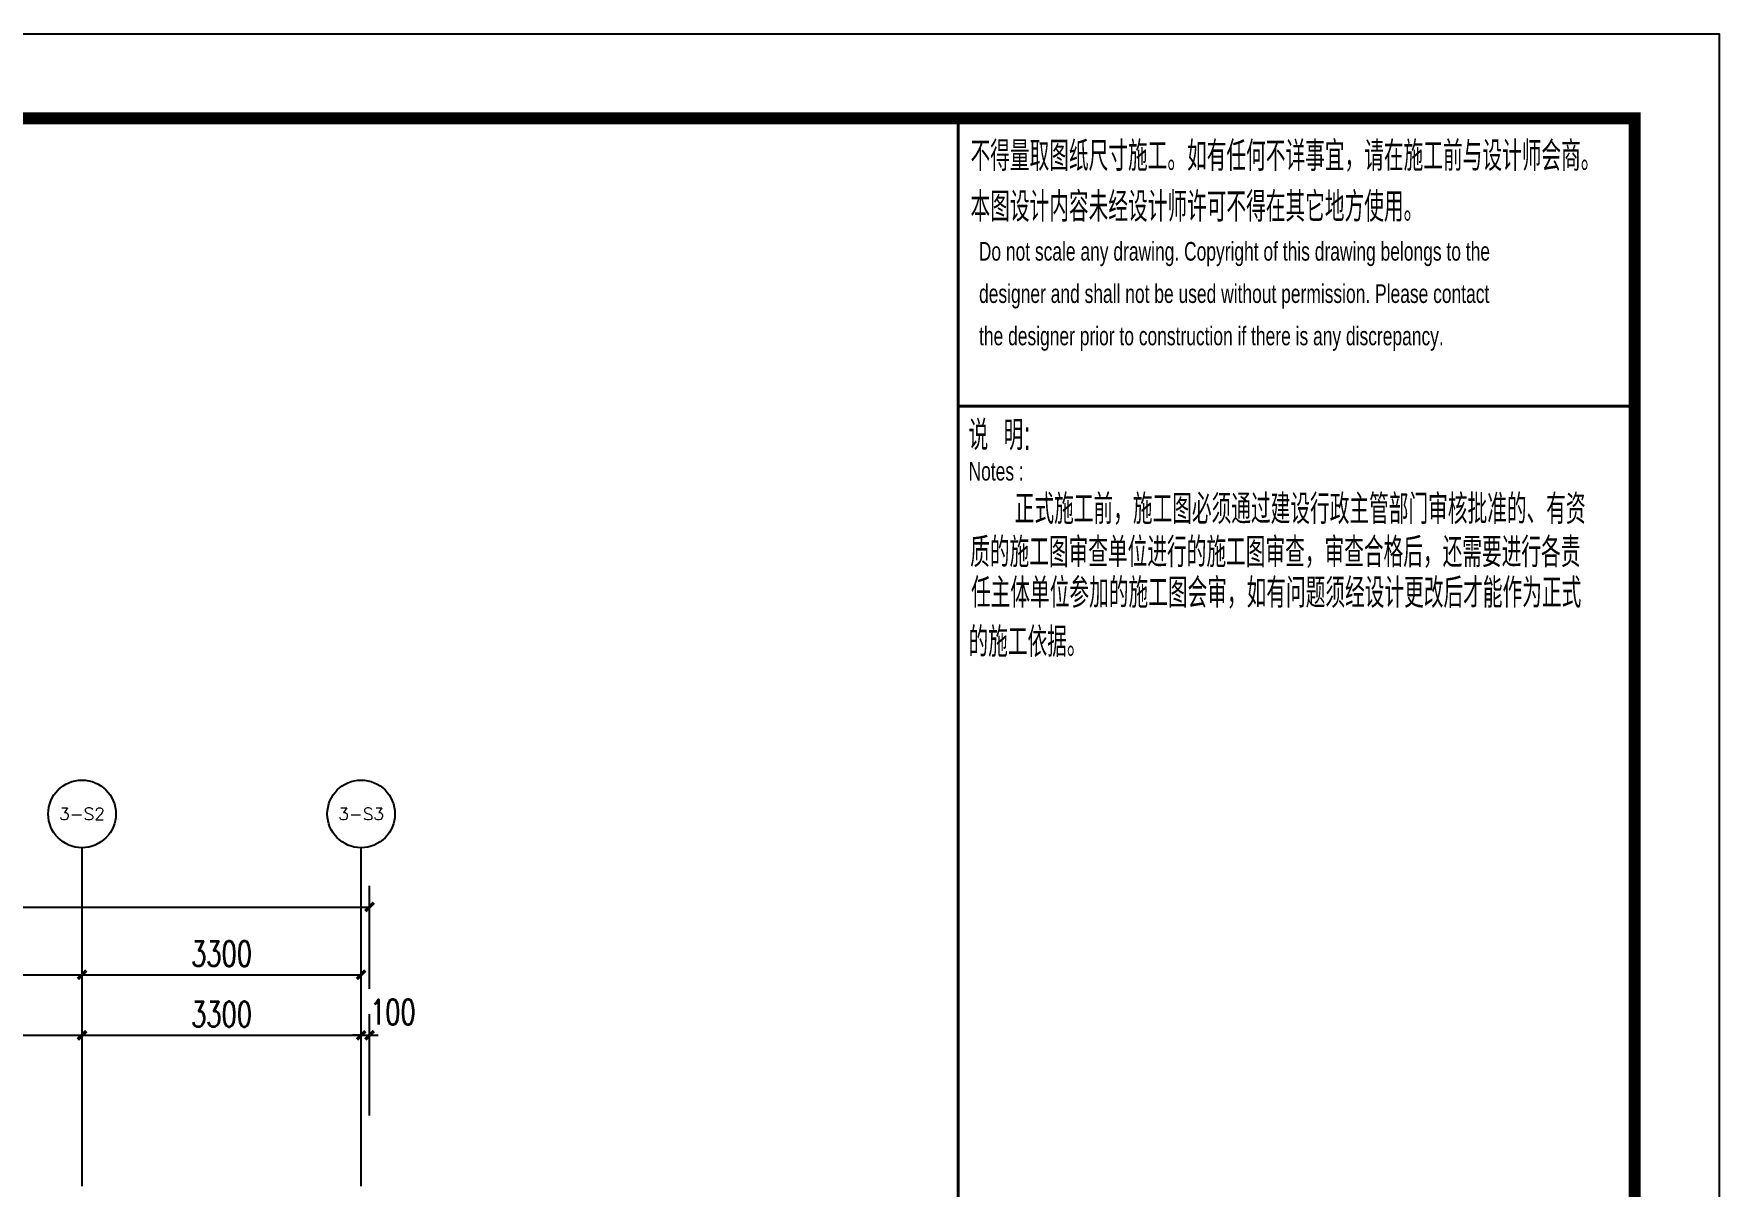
# Model space of a CAD drawing. Extents: x -59851 to 653804, y -249523 to 437614.
# Drawn here: x 10515 to 30444, y 221959 to 235577 of the extents above; entities that cross this region are included whole.
import ezdxf
from ezdxf.enums import TextEntityAlignment as Align

# ---------------------------------------------------------------- set-up
doc = ezdxf.new("R2010")
doc.units = 0
doc.header["$LTSCALE"] = 1000
doc.header["$MEASUREMENT"] = 0
for name, color, linetype in [('A-第三道尺寸线', 105, 'Continuous'), ('AXIS', 3, 'Continuous'), ('AXIS_TEXT', 7, 'Continuous'), ('LABEL_FIXBOX_PM', 7, 'Continuous'), ('LABEL_FIXTXT_PM', 3, 'Continuous'), ('LABEL_TXT_PM', 1, 'Continuous')]:
    doc.layers.add(name, color=color, linetype=linetype)
doc.styles.add('_TCH_AXIS', font='COMPLEX', dxfattribs={"bigfont": 'GBCBIG'})
doc.styles.add('_TCH_DIM_T3', font='SIMPLEX.shx', dxfattribs={"width": 0.705882, "bigfont": 'GBCBIG.shx'})
doc.styles.add('COMPLEX', font='COMPLEX')
doc.styles.add('LABEL_FIXTXT_PM', font='pm_njadri_r.shx', dxfattribs={"width": 0.7, "bigfont": 'pm_njadri_hztxt.shx'})
doc.styles.add('LABEL_TXT_PM', font='pm_njadri_romans1.shx', dxfattribs={"width": 0.7, "bigfont": 'pm_njadri_hztxt.shx'})
doc.dimstyles.new('_TCH_ARCH&&100', dxfattribs={"dimtxt": 297.5, "dimasz": 100, "dimexe": 250, "dimexo": 300, "dimgap": 100, "dimtad": 1, "dimdec": 0, "dimzin": 0, "dimdsep": 46, "dimtxsty": '_TCH_DIM_T3', "dimblk": 'ARCHTICK', "dimcen": 0.09, "dimclrt": 7, "dimazin": 2, "dimtfac": 1, "dimtdec": 0, "dimtix": 1, "dimtmove": 2, "dimatfit": 3, "dimfxl": 0, "dimtolj": 1, "dimtzin": 0, "dimarcsym": 0})

# ---------------------------------------------------------------- blocks, each defined once
blk = doc.blocks.new('PMSheet_A1_20150113_5-3892016032414355901')
at = {"layer": 'LABEL_FIXBOX_PM'}
blk.add_lwpolyline([(0, 594), (841, 594), (841, 0), (0, 0)], close=True, dxfattribs=at)
at = {"layer": 'LABEL_FIXBOX_PM', "const_width": 1.4}
blk.add_lwpolyline([(831, 584), (25, 584), (25, 10), (831, 10)], close=True, dxfattribs=at)
at = {"layer": 'LABEL_FIXBOX_PM', "const_width": 0.35}
for points in [[(751, 10), (751, 584)], [(751, 550), (831, 550)]]:
    blk.add_lwpolyline(points, dxfattribs=at)
at = {"layer": 'LABEL_FIXTXT_PM', "style": 'LABEL_FIXTXT_PM', "width": 0.7}
for s, height, p in [('不得量取图纸尺寸施工。如有任何不详事宜，请在施工前与设计师会商。', 3.5, (752.47, 577.79)), ('本图设计内容未经设计师许可不得在其它地方使用。', 3.5, (752.47, 571.79)), ('Do not scale any drawing. Copyright of this drawing belongs to the ', 2.2, (753.45, 567.19)), ('designer and shall not be used without permission. Please contact', 2.2, (753.48, 562.19)), ('the designer prior to construction if there is any discrepancy.', 2.2, (753.48, 557.19)), ('说  明:', 3.5, (752.24, 544.8)), ('Notes :', 2.2, (752.24, 541.21)), ('正式施工前，施工图必须通过建设行政主管部门审核批准的、有资', 3.5, (757.7, 536.07)), ('质的施工图审查单位进行的施工图审查，审查合格后，还需要进行各责', 3.5, (752.43, 530.97)), ('任主体单位参加的施工图会审，如有问题须经设计更改后才能作为正式', 3.5, (752.53, 526.17)), ('的施工依据。', 3.5, (752.23, 520.37))]:
    blk.add_text(s, height=height, dxfattribs=at).set_placement(p)
at = {"layer": 'LABEL_TXT_PM', "style": 'LABEL_TXT_PM'}
for tag, height, width, p in [('修改图应说明理由', 4.5, 0.7, (788.35, 468.8)), ('出图章签名', 4.5, 0.7, (759.46, 338.09)), ('建设单位_U01', 4.5, 0.7, (800.9, 212.14)), ('建设单位', 4.5, 0.7, (800.9, 210.2)), ('建设单位_D01', 4.5, 0.7, (800.9, 207.4)), ('项目名称_U01', 4.5, 0.7, (800.9, 200.42)), ('项目名称', 4.5, 0.7, (800.9, 198.19)), ('项目名称_D01', 4.5, 0.7, (800.9, 195.3)), ('设计编号', 4.5, 0.6, (780.76, 187.9)), ('分项号', 4.5, 0.6, (820.26, 188)), ('项目经理', 4.5, 0.7, (780.26, 172)), ('项目经理签名', 4.5, 0.7, (810.18, 172.26)), ('审定', 4.5, 0.7, (780.26, 163.9)), ('审定签名', 4.5, 0.7, (810.18, 164.16)), ('审核', 4.5, 0.7, (780.26, 156)), ('审核签名', 4.5, 0.7, (810.18, 156.26)), ('项目负责', 4.5, 0.7, (780.26, 148)), ('项目负责签名', 4.5, 0.7, (810.18, 148.26)), ('专业负责', 4.5, 0.7, (780.26, 140)), ('专业负责签名', 4.5, 0.7, (810.18, 140.26)), ('校对', 4.5, 0.7, (780.26, 131.9)), ('校对签名', 4.5, 0.7, (810.18, 132.16)), ('设计', 4.5, 0.7, (780.26, 124)), ('设计签名', 4.5, 0.7, (810.18, 124.26)), ('绘制', 4.5, 0.7, (780.26, 115.9)), ('绘制签名', 4.5, 0.7, (810.18, 116.16)), ('方案_01', 4.5, 0.7, (780.26, 95.9)), ('方案_01签名', 4.5, 0.7, (810.18, 96.16)), ('方案_02', 4.5, 0.7, (780.26, 87.9)), ('方案_02签名', 4.5, 0.7, (810.18, 88.16)), ('方案_03', 4.5, 0.7, (780.29, 79.9)), ('方案_03签名', 4.5, 0.7, (810.2, 80.16)), ('方案_04', 4.5, 0.7, (780.26, 71.9)), ('方案_04签名', 4.5, 0.7, (810.18, 72.16)), ('图名_U02', 4.5, 0.7, (790.5, 60.2)), ('图名_U01', 4.5, 0.7, (790.5, 54.2)), ('图名', 4.5, 0.7, (790.5, 47.96)), ('图名_D01', 4.5, 0.7, (790.5, 42.4)), ('图名_D02', 4.5, 0.7, (790.5, 37)), ('图号', 3.5, 0.7, (760.97, 20.95)), ('图档号', 3.5, 0.7, (781.1, 20.95)), ('日期', 3.5, 0.7, (801.07, 20.95)), ('版本号', 3.5, 0.7, (820.27, 20.95))]:
    blk.add_attdef(tag, text='', height=height, dxfattribs=dict(at, width=width)).set_placement(p, align=Align.CENTER)
blk = doc.blocks.new('_ArchTick')
at = {"color": 0, "linetype": 'ByBlock', "const_width": 0.4}
blk.add_lwpolyline([(-0.5, -0.5), (0.5, 0.5)], dxfattribs=at)
blk = doc.blocks.new('*D3334')
at = {"layer": 'AXIS', "color": 0, "lineweight": -2, "transparency": 16777216}
for p, q in [((8086, 222259), (8086, 224709)), ((11086, 222259), (11086, 224709)), ((8086, 224459), (11086, 224459))]:
    blk.add_line(p, q, dxfattribs=at)
at = {"layer": 'Defpoints', "color": 0, "transparency": 16777216}
for p in [(11086, 224459), (8086, 221959), (11086, 221959)]:
    blk.add_point(p, dxfattribs=at)
at = {"layer": 'AXIS', "color": 0, "lineweight": -2, "transparency": 16777216, "xscale": 100, "yscale": 100, "zscale": 100, "rotation": 180}
blk.add_blockref('_ArchTick', (8086, 224459), dxfattribs=at)
at = {"layer": 'AXIS', "color": 0, "lineweight": -2, "transparency": 16777216, "xscale": 100, "yscale": 100, "zscale": 100}
blk.add_blockref('_ArchTick', (11086, 224459), dxfattribs=at)
at = {"layer": 'AXIS', "color": 7, "transparency": 16777216, "insert": (9586, 224708), "char_height": 297.5, "attachment_point": 5, "style": '_TCH_DIM_T3'}
blk.add_mtext('\\A1;3000', dxfattribs=at)
blk = doc.blocks.new('*D3335')
at = {"layer": 'AXIS', "color": 0, "lineweight": -2, "transparency": 16777216}
for p, q in [((11086, 222259), (11086, 224709)), ((14386, 222259), (14386, 224709)), ((11086, 224459), (14386, 224459))]:
    blk.add_line(p, q, dxfattribs=at)
at = {"layer": 'Defpoints', "color": 0, "transparency": 16777216}
for p in [(14386, 224459), (11086, 221959), (14386, 221959)]:
    blk.add_point(p, dxfattribs=at)
at = {"layer": 'AXIS', "color": 0, "lineweight": -2, "transparency": 16777216, "xscale": 100, "yscale": 100, "zscale": 100, "rotation": 180}
blk.add_blockref('_ArchTick', (11086, 224459), dxfattribs=at)
at = {"layer": 'AXIS', "color": 0, "lineweight": -2, "transparency": 16777216, "xscale": 100, "yscale": 100, "zscale": 100}
blk.add_blockref('_ArchTick', (14386, 224459), dxfattribs=at)
at = {"layer": 'AXIS', "color": 7, "transparency": 16777216, "insert": (12736, 224708), "char_height": 297.5, "attachment_point": 5, "style": '_TCH_DIM_T3'}
blk.add_mtext('\\A1;3300', dxfattribs=at)
blk = doc.blocks.new('*D3336')
at = {"layer": 'AXIS', "color": 0, "lineweight": -2, "transparency": 16777216}
for p, q in [((-44214, 224293), (-44214, 225509)), ((14486, 224293), (14486, 225509)), ((-44214, 225259), (14486, 225259))]:
    blk.add_line(p, q, dxfattribs=at)
at = {"layer": 'Defpoints', "color": 0, "transparency": 16777216}
for p in [(14486, 225259), (-44214, 223993), (14486, 223993)]:
    blk.add_point(p, dxfattribs=at)
at = {"layer": 'AXIS', "color": 0, "lineweight": -2, "transparency": 16777216, "xscale": 100, "yscale": 100, "zscale": 100, "rotation": 180}
blk.add_blockref('_ArchTick', (-44214, 225259), dxfattribs=at)
at = {"layer": 'AXIS', "color": 0, "lineweight": -2, "transparency": 16777216, "xscale": 100, "yscale": 100, "zscale": 100}
blk.add_blockref('_ArchTick', (14486, 225259), dxfattribs=at)
at = {"layer": 'AXIS', "color": 7, "transparency": 16777216, "insert": (-14864, 225508), "char_height": 297.5, "attachment_point": 5, "style": '_TCH_DIM_T3'}
blk.add_mtext('\\A1;58700', dxfattribs=at)
blk = doc.blocks.new('_AXISO')
blk.add_circle((0, 0), 0.5)
at = {"layer": 'AXIS_TEXT', "style": 'COMPLEX', "width": 1.041667}
blk.add_attdef('A', text='', height=0.56, dxfattribs=at).set_placement((-0.25, -0.28), (0.25, -0.28), align=Align.FIT)
blk = doc.blocks.new('*D3464')
at = {"layer": 'A-第三道尺寸线', "color": 0, "lineweight": -2, "transparency": 16777216}
for p, q in [((8086, 222794), (8086, 223993)), ((11086, 222794), (11086, 223993)), ((8086, 223743), (11086, 223743))]:
    blk.add_line(p, q, dxfattribs=at)
at = {"layer": 'Defpoints', "color": 0, "transparency": 16777216}
for p in [(11086, 223743), (8086, 222494), (11086, 222494)]:
    blk.add_point(p, dxfattribs=at)
at = {"layer": 'A-第三道尺寸线', "color": 0, "lineweight": -2, "transparency": 16777216, "xscale": 100, "yscale": 100, "zscale": 100, "rotation": 180}
blk.add_blockref('_ArchTick', (8086, 223743), dxfattribs=at)
at = {"layer": 'A-第三道尺寸线', "color": 0, "lineweight": -2, "transparency": 16777216, "xscale": 100, "yscale": 100, "zscale": 100}
blk.add_blockref('_ArchTick', (11086, 223743), dxfattribs=at)
at = {"layer": 'A-第三道尺寸线', "color": 7, "transparency": 16777216, "insert": (9586, 223992), "char_height": 297.5, "attachment_point": 5, "style": '_TCH_DIM_T3'}
blk.add_mtext('\\A1;3000', dxfattribs=at)
blk = doc.blocks.new('*D3465')
at = {"layer": 'A-第三道尺寸线', "color": 0, "lineweight": -2, "transparency": 16777216}
for p, q in [((11086, 222794), (11086, 223993)), ((14386, 222794), (14386, 223993)), ((11086, 223743), (14386, 223743))]:
    blk.add_line(p, q, dxfattribs=at)
at = {"layer": 'Defpoints', "color": 0, "transparency": 16777216}
for p in [(14386, 223743), (11086, 222494), (14386, 222494)]:
    blk.add_point(p, dxfattribs=at)
at = {"layer": 'A-第三道尺寸线', "color": 0, "lineweight": -2, "transparency": 16777216, "xscale": 100, "yscale": 100, "zscale": 100, "rotation": 180}
blk.add_blockref('_ArchTick', (11086, 223743), dxfattribs=at)
at = {"layer": 'A-第三道尺寸线', "color": 0, "lineweight": -2, "transparency": 16777216, "xscale": 100, "yscale": 100, "zscale": 100}
blk.add_blockref('_ArchTick', (14386, 223743), dxfattribs=at)
at = {"layer": 'A-第三道尺寸线', "color": 7, "transparency": 16777216, "insert": (12736, 223992), "char_height": 297.5, "attachment_point": 5, "style": '_TCH_DIM_T3'}
blk.add_mtext('\\A1;3300', dxfattribs=at)
blk = doc.blocks.new('*D3466')
at = {"layer": 'A-第三道尺寸线', "color": 0, "lineweight": -2, "transparency": 16777216}
for p, q in [((14386, 222794), (14386, 223993)), ((14486, 222794), (14486, 223993)), ((14386, 223743), (14286, 223743)), ((14386, 223743), (14486, 223743)), ((14486, 223743), (14586, 223743))]:
    blk.add_line(p, q, dxfattribs=at)
at = {"layer": 'Defpoints', "color": 0, "transparency": 16777216}
for p in [(14486, 223743), (14386, 222494), (14486, 222494)]:
    blk.add_point(p, dxfattribs=at)
at = {"layer": 'A-第三道尺寸线', "color": 0, "lineweight": -2, "transparency": 16777216, "xscale": 100, "yscale": 100, "zscale": 100}
blk.add_blockref('_ArchTick', (14386, 223743), dxfattribs=at)
at = {"layer": 'A-第三道尺寸线', "color": 0, "lineweight": -2, "transparency": 16777216, "xscale": 100, "yscale": 100, "zscale": 100, "rotation": 180}
blk.add_blockref('_ArchTick', (14486, 223743), dxfattribs=at)
at = {"layer": 'A-第三道尺寸线', "color": 7, "transparency": 16777216, "insert": (14761, 224018), "char_height": 297.5, "attachment_point": 5, "style": '_TCH_DIM_T3'}
blk.add_mtext('\\A1;100', dxfattribs=at)

msp = doc.modelspace()

# ---------------------------------------------------------------- linework, layer by layer
at = {"layer": 'AXIS'}
for p, q in [((11086.3, 221959.5), (11086.3, 225959.5)), ((14386.3, 221959.5), (14386.3, 225959.5))]:
    msp.add_line(p, q, dxfattribs=at)

# ---------------------------------------------------------------- block references
at = {"xscale": 100, "yscale": 100, "zscale": 100}
msp.add_blockref('PMSheet_A1_20150113_5-3892016032414355901', (-53656.1, 176177.3), dxfattribs=at)
at = {"layer": 'AXIS'}
ref = msp.add_blockref('_AXISO', (11086.3, 226359.5), dxfattribs=dict(at, xscale=800, yscale=800, zscale=800))
ref.add_attrib('A', '3-S2', dxfattribs={"layer": 'AXIS_TEXT', "height": 143.86, "style": '_TCH_AXIS'}).set_placement((10815.7, 226287.6), (11356.9, 226287.6), align=Align.FIT)
ref = msp.add_blockref('_AXISO', (14386.3, 226359.5), dxfattribs=dict(at, xscale=800, yscale=800, zscale=800))
ref.add_attrib('A', '3-S3', dxfattribs={"layer": 'AXIS_TEXT', "height": 143.86, "style": '_TCH_AXIS'}).set_placement((14115.7, 226287.6), (14656.9, 226287.6), align=Align.FIT)

# ---------------------------------------------------------------- dimensions: what is measured, and where the dimension line sits
at = {"layer": 'A-第三道尺寸线'}
dim = msp.add_linear_dim(base=(14486.3, 223743.2), p1=(14386.3, 222493.6), p2=(14486.3, 222493.6), angle=0, dimstyle='_TCH_ARCH&&100', dxfattribs=at)
dim.commit()
dim.dimension.update_dxf_attribs({"geometry": '*D3466', "text_midpoint": (14761.3, 224018.2), "dimtype": 161})
for p1, p2, picture, middle in [((8086.3, 222493.6), (11086.3, 222493.6), '*D3464', (9586.3, 223992)), ((11086.3, 222493.6), (14386.3, 222493.6), '*D3465', (12736.3, 223992))]:
    dim = msp.add_aligned_dim(p1=p1, p2=p2, distance=1249.6, dimstyle='_TCH_ARCH&&100', dxfattribs=at)
    dim.commit()
    dim.dimension.update_dxf_attribs({"geometry": picture, "text_midpoint": middle})
at = {"layer": 'AXIS'}
for p1, p2, distance, picture, middle in [((-44213.7, 223993.2), (14486.3, 223993.2), 1266.3, '*D3336', (-14863.7, 225508.2)), ((8086.3, 221959.5), (11086.3, 221959.5), 2500, '*D3334', (9586.3, 224708.2)), ((11086.3, 221959.5), (14386.3, 221959.5), 2500, '*D3335', (12736.3, 224708.2))]:
    dim = msp.add_aligned_dim(p1=p1, p2=p2, distance=distance, dimstyle='_TCH_ARCH&&100', dxfattribs=at)
    dim.commit()
    dim.dimension.update_dxf_attribs({"geometry": picture, "text_midpoint": middle})

doc.saveas('drawing.dxf')
